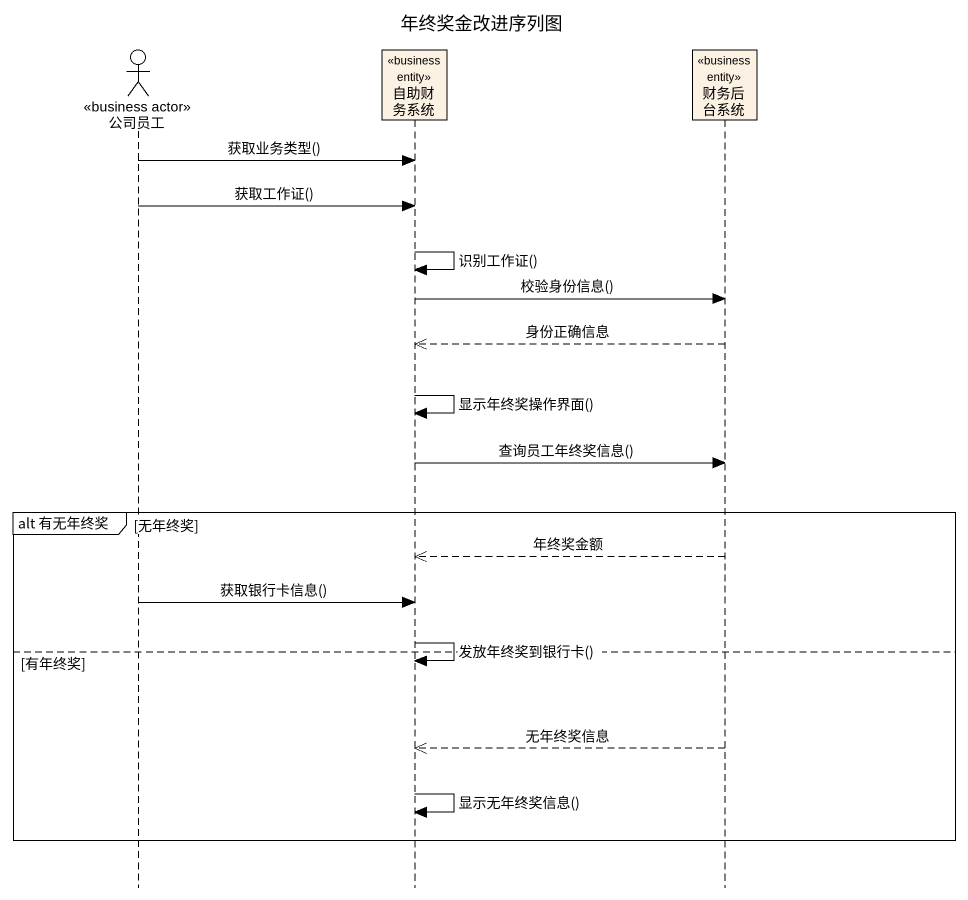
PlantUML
@startuml
title 年终奖金改进序列图
hide footbox
actor 公司员工 <<business actor>>
participant 自助财务系统 <<business entity>>
participant 财务后台系统 <<business entity>>

公司员工 -> 自助财务系统 : 获取业务类型()
公司员工 -> 自助财务系统 : 获取工作证()
自助财务系统 -> 自助财务系统 : 识别工作证()
自助财务系统 -> 财务后台系统 : 校验身份信息()
财务后台系统 -->> 自助财务系统 : 身份正确信息
自助财务系统 -> 自助财务系统 : 显示年终奖操作界面()
自助财务系统 -> 财务后台系统 : 查询员工年终奖信息()
group alt 有无年终奖 [无年终奖]
  财务后台系统 -->> 自助财务系统 : 年终奖金额
  公司员工 -> 自助财务系统 : 获取银行卡信息()
  自助财务系统 -> 自助财务系统 : 发放年终奖到银行卡()
else 有年终奖
  财务后台系统 -->> 自助财务系统 : 无年终奖信息
  自助财务系统 -> 自助财务系统 : 显示无年终奖信息()
end
@enduml
